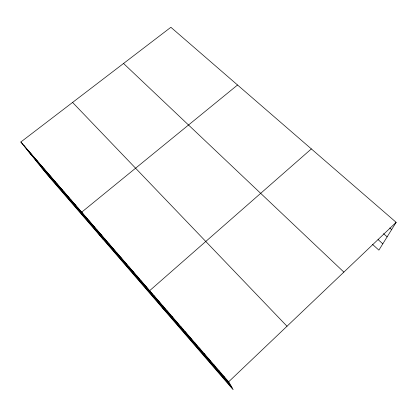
<?xml version="1.0" encoding="UTF-8"?>
<svg xmlns="http://www.w3.org/2000/svg" width="417" height="417" viewBox="0 0 417 417"><rect width="100%" height="100%" fill="white"/><g stroke="black" fill="none" stroke-linecap="round" stroke-linejoin="round"><path stroke-width="0.63" d="M20.85 141.994L228.652 381.8L233.16 389.718L48.174 175.766L20.85 141.994L170.876 27.282L396.15 222.334L378.891 250.137L372.485 244.362M228.652 381.8L396.15 222.334M311.353 148.916L149.672 290.654L164.043 309.774M237.544 85.011L81.675 212.185L103.38 239.608M389.77 227.974L391.636 229.611M383.541 233.682L387.138 236.861M378.057 239.572L382.811 243.825M123.547 63.473L343.869 272.108M72.584 102.436L287.005 326.245M27.913 150.719L229.84 383.885M35.012 159.492L231.018 385.954M41.888 167.994L232.144 387.93M30.415 153.034L37.269 161.525M27.204 149.322L34.126 157.897M24.014 145.642L31.009 154.295M43.514 168.145L50.071 176.308M40.199 164.324L46.84 172.57M36.915 160.529L43.623 168.864M33.652 156.766L40.439 165.179M50.212 175.875L56.618 183.866M46.85 171.992L53.334 180.076M60.455 187.697L66.621 195.417M57.014 183.725L63.259 191.539M53.6 179.784L59.928 187.686M67.418 195.729L73.413 203.261M63.921 191.695L70.004 199.321M78.068 208.02L83.801 215.255M74.492 203.892L80.314 211.226M70.937 199.795L76.848 207.228M85.412 216.496L90.958 223.517M89.181 220.843L94.628 227.755M96.807 229.647L102.061 236.335M92.981 225.227L98.329 232.029M100.669 234.104L105.819 240.677M108.493 243.132L113.429 249.47M104.568 238.602L109.608 245.055M112.454 247.703L117.281 253.917M116.447 252.316L121.17 258.404M120.477 256.966L125.084 262.924M124.542 261.652L129.035 267.485M128.639 266.38L133.013 272.082M132.773 271.154L137.031 276.716M136.943 275.965L141.076 281.392M141.149 280.818L145.163 286.109M145.392 285.713L149.281 290.863M153.988 295.632L157.621 300.49M158.345 300.662L161.843 305.369M162.739 305.734L166.102 310.29M167.17 310.853L170.402 315.252M171.648 316.013L174.733 320.256M176.162 321.22L179.107 325.302M180.717 326.48L183.516 330.394M185.315 331.786L187.968 335.534M189.954 337.139L192.456 340.715M194.635 342.539L196.98 345.943M199.357 347.992L201.552 351.218M204.127 353.496L206.16 356.54M208.943 359.053L210.809 361.914M213.801 364.656L215.506 367.33M218.701 370.317L220.239 372.798M223.653 376.03L225.018 378.318"/></g></svg>
